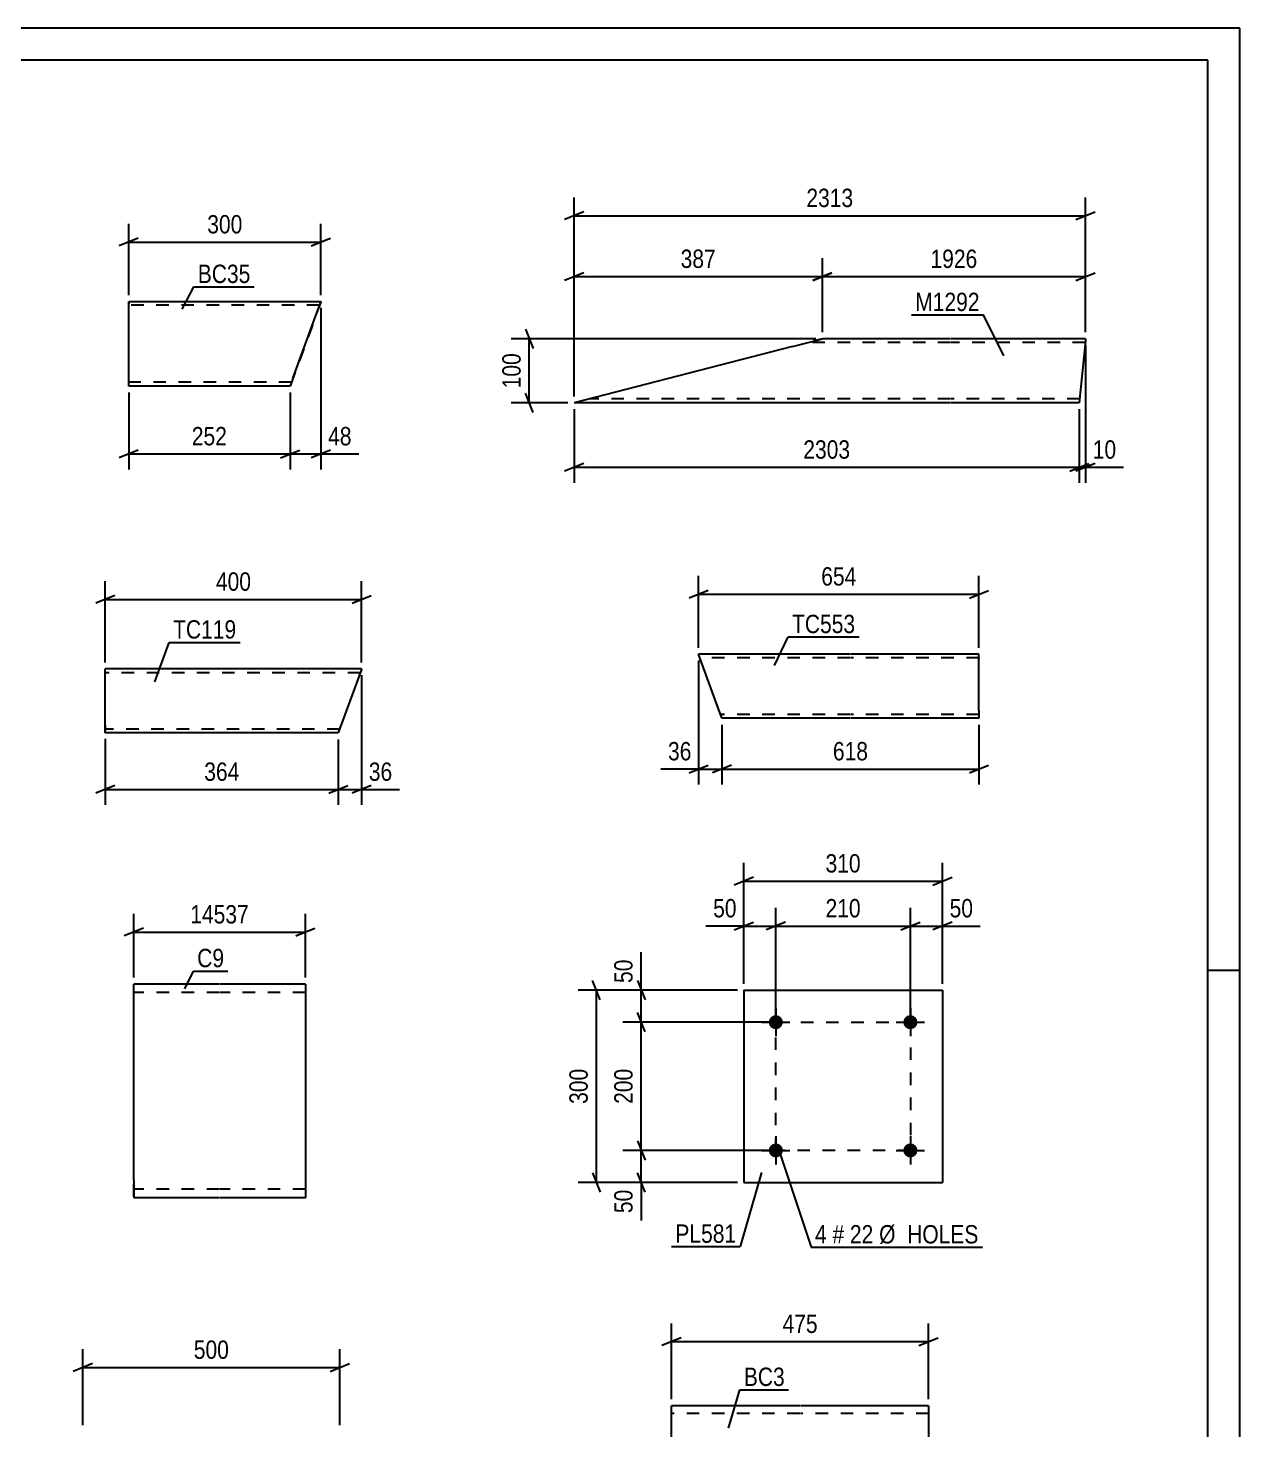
# Model space of a CAD drawing. Header units: millimetres. Extents: x 0 to 841, y 0 to 594.
# Drawn here: x 651.9 to 841, y 375.3 to 594 of the extents above; entities that cross this region are included whole.
import ezdxf

# ---------------------------------------------------------------- set-up
doc = ezdxf.new("R2010")
doc.units = ezdxf.units.MM
doc.linetypes.add('DXK_LINE_DOT2', pattern=[3.9198, 1.9599, -1.9599])
doc.styles.add('Arial Narrow', font='ARIALN.TTF', dxfattribs={"height": 0.2})

# ---------------------------------------------------------------- blocks, each defined once
blk = doc.blocks.new('Unknown-681621213-15216')
at = {"color": 5, "linetype": 'Continuous'}
for p, q in [((841, 594), (0, 594)), ((841, 0), (841, 594)), ((836, 589), (5, 589)), ((836, 5), (836, 589)), ((841, 447), (836, 447))]:
    blk.add_line(p, q, dxfattribs=at)
blk = doc.blocks.new('Part-681621213-40172 - 40171')
at = {"color": 2, "linetype": 'Continuous'}
for p, q in [((771.18, 544.34), (775.83, 545.54)), ((795.83, 545.54), (775.83, 545.54)), ((816.9, 545.54), (795.93, 545.54)), ((816.87, 545.19), (815.93, 535.54)), ((816.89, 545.45), (816.87, 545.19)), ((816.9, 545.54), (816.89, 545.45)), ((771.18, 544.34), (737.1, 535.54)), ((795.83, 535.54), (737.1, 535.54)), ((815.93, 535.54), (795.93, 535.54))]:
    blk.add_line(p, q, dxfattribs=at)
at = {"color": 7, "linetype": 'DXK_LINE_DOT2'}
for p, q in [((795.83, 544.94), (773.51, 544.94)), ((775.83, 545.54), (774.47, 545.19)), ((816.84, 544.94), (795.93, 544.94)), ((795.83, 536.14), (739.43, 536.14)), ((815.99, 536.14), (795.93, 536.14))]:
    blk.add_line(p, q, dxfattribs=at)
blk = doc.blocks.new('Part-681621213-31582 - 31581')
at = {"color": 2, "linetype": 'Continuous'}
for p, q in [((667.59, 550.15), (667.59, 551.35)), ((667.59, 551.35), (697.59, 551.35)), ((697.55, 551.26), (697.46, 551)), ((697.59, 551.35), (697.55, 551.26)), ((667.59, 538.15), (667.59, 550.15)), ((693.22, 539.35), (697.15, 550.15)), ((697.46, 551), (697.15, 550.15)), ((692.78, 538.15), (667.59, 538.15)), ((693.22, 539.35), (692.78, 538.15))]:
    blk.add_line(p, q, dxfattribs=at)
at = {"color": 7, "linetype": 'DXK_LINE_DOT2'}
for p, q in [((667.59, 551.35), (667.59, 551.26)), ((667.59, 551.26), (667.59, 551)), ((697.59, 551.35), (692.78, 538.15)), ((697.37, 550.75), (667.59, 550.75)), ((697.32, 550.61), (697.15, 550.15)), ((667.59, 538.89), (667.59, 538.8)), ((667.59, 538.8), (667.59, 538.89)), ((667.59, 538.8), (667.59, 538.75)), ((667.59, 538.75), (667.59, 538.8)), ((693, 538.75), (667.59, 538.75)), ((693, 538.75), (693.02, 538.8))]:
    blk.add_line(p, q, dxfattribs=at)
blk = doc.blocks.new('Part-681621213-31590 - 31589')
at = {"color": 2, "linetype": 'Continuous'}
for p, q in [((703.94, 494.05), (663.94, 494.05)), ((663.94, 485.25), (663.94, 494.05)), ((703.91, 493.96), (700.3, 484.05)), ((703.94, 494.05), (703.91, 493.96)), ((663.94, 484.14), (663.94, 485.25)), ((663.94, 484.05), (663.94, 484.14)), ((700.3, 484.05), (663.94, 484.05))]:
    blk.add_line(p, q, dxfattribs=at)
at = {"color": 7, "linetype": 'DXK_LINE_DOT2'}
for p, q in [((703.72, 493.45), (663.94, 493.45)), ((703.59, 493.08), (703.66, 493.28)), ((703.91, 493.96), (703.67, 493.31)), ((663.94, 485.25), (663.94, 484.4)), ((700.52, 484.65), (663.94, 484.65)), ((700.33, 484.14), (700.74, 485.25))]:
    blk.add_line(p, q, dxfattribs=at)
blk = doc.blocks.new('Part-681621213-30334 - 30333')
at = {"color": 2, "linetype": 'Continuous'}
for p, q in [((772.31, 379.11), (752.31, 379.11)), ((752.31, 351.51), (752.31, 379.11)), ((792.41, 379.11), (772.41, 379.11)), ((792.41, 379.11), (792.41, 349.11)), ((752.31, 351.51), (752.31, 349.11)), ((772.31, 349.11), (752.31, 349.11)), ((792.41, 349.11), (772.41, 349.11))]:
    blk.add_line(p, q, dxfattribs=at)
at = {"color": 7, "linetype": 'DXK_LINE_DOT2'}
for p, q in [((772.31, 377.91), (752.31, 377.91)), ((792.41, 377.91), (772.41, 377.91)), ((752.31, 349.29), (752.31, 351.51)), ((752.31, 350.31), (752.31, 350.4)), ((772.31, 350.31), (752.31, 350.31)), ((792.41, 350.31), (772.41, 350.31)), ((792.41, 350.31), (792.41, 350.4))]:
    blk.add_line(p, q, dxfattribs=at)
blk = doc.blocks.new('Part-681621213-40181 - 40180')
at = {"color": 2, "linetype": 'Continuous'}
for p, q in [((780.17, 496.34), (756.53, 496.34)), ((759.9, 487.08), (756.53, 496.34)), ((800.27, 496.34), (780.27, 496.34)), ((800.27, 487.54), (800.27, 496.34)), ((760.14, 486.43), (759.9, 487.08)), ((760.17, 486.34), (760.14, 486.43)), ((780.17, 486.34), (760.17, 486.34)), ((800.27, 486.34), (780.27, 486.34)), ((800.27, 487.54), (800.27, 486.34))]:
    blk.add_line(p, q, dxfattribs=at)
at = {"color": 7, "linetype": 'DXK_LINE_DOT2'}
for p, q in [((780.17, 495.74), (756.75, 495.74)), ((800.27, 495.74), (780.27, 495.74)), ((800.27, 495.74), (800.27, 495.7)), ((800.27, 495.7), (800.27, 495.74)), ((800.27, 495.6), (800.27, 495.7)), ((800.27, 495.7), (800.27, 495.6)), ((759.9, 487.08), (760.04, 486.69)), ((780.17, 486.94), (759.95, 486.94)), ((800.27, 486.94), (780.27, 486.94))]:
    blk.add_line(p, q, dxfattribs=at)
blk = doc.blocks.new('Part-681621213-30460 - 30459')
at = {"color": 2, "linetype": 'Continuous'}
for p, q in [((681.72, 444.88), (668.39, 444.88)), ((668.39, 414.22), (668.39, 444.88)), ((695.16, 444.88), (681.82, 444.88)), ((695.16, 444.88), (695.16, 411.55)), ((668.39, 414.22), (668.39, 411.55)), ((681.72, 411.55), (668.39, 411.55)), ((695.16, 411.55), (681.82, 411.55))]:
    blk.add_line(p, q, dxfattribs=at)
at = {"color": 7, "linetype": 'DXK_LINE_DOT2'}
for p, q in [((681.72, 443.55), (668.39, 443.55)), ((695.16, 443.55), (681.82, 443.55)), ((668.39, 411.75), (668.39, 414.22)), ((681.72, 412.88), (668.39, 412.88)), ((695.16, 412.88), (681.82, 412.88))]:
    blk.add_line(p, q, dxfattribs=at)
blk = doc.blocks.new('Part-681621213-43614 - 43613')
at = {"color": 2, "linetype": 'Continuous'}
for p, q in [((763.57, 443.93), (763.57, 413.93)), ((763.57, 443.93), (794.57, 443.93)), ((794.57, 443.93), (794.57, 413.93)), ((763.57, 413.93), (794.57, 413.93))]:
    blk.add_line(p, q, dxfattribs=at)
blk = doc.blocks.new('Bolt-681621213-43615 - 43613')
at = {"linetype": 'Continuous'}
for points in [[(769.67, 418.93, -1), (767.47, 418.93, -1)], [(790.67, 418.93, -1), (788.47, 418.93, -1)]]:
    blk.add_hatch(color=1, dxfattribs=at).paths.add_polyline_path(points)
at = {"color": 1, "linetype": 'Continuous'}
for p, q in [((768.57, 421.13), (768.57, 416.73)), ((789.57, 421.13), (789.57, 416.73)), ((766.37, 418.93), (770.77, 418.93)), ((787.37, 418.93), (791.77, 418.93))]:
    blk.add_line(p, q, dxfattribs=at)
blk = doc.blocks.new('Bolt-681621213-43616 - 43613')
at = {"linetype": 'Continuous'}
for points in [[(769.67, 438.93, -1), (767.47, 438.93, -1)], [(790.67, 438.93, -1), (788.47, 438.93, -1)]]:
    blk.add_hatch(color=1, dxfattribs=at).paths.add_polyline_path(points)
at = {"color": 1, "linetype": 'Continuous'}
for p, q in [((768.57, 441.13), (768.57, 436.73)), ((789.57, 441.13), (789.57, 436.73)), ((766.37, 438.93), (770.77, 438.93)), ((787.37, 438.93), (791.77, 438.93))]:
    blk.add_line(p, q, dxfattribs=at)
blk = doc.blocks.new('Rectangle-681621213-44383 - 43613')
at = {"color": 1, "linetype": 'DXK_LINE_DOT2'}
blk.add_lwpolyline([(768.57, 438.93), (789.57, 438.93), (789.57, 418.93), (768.57, 418.93), (768.57, 438.93)], close=True, dxfattribs=at)
blk = doc.blocks.new('StraightDimension-681621213-40232 - 40171')
at = {"color": 7, "linetype": 'Continuous'}
for p, q in [((816.9, 544.54), (816.9, 523.08)), ((815.93, 534.54), (815.93, 523.08)), ((814.43, 524.88), (817.43, 526.08)), ((818.4, 526.08), (815.4, 524.88)), ((815.93, 525.48), (816.9, 525.48))]:
    blk.add_line(p, q, dxfattribs=at)
at = {"color": 0}
blk.add_wipeout([(822.28, 526.23), (822.28, 530.43), (817.43, 530.43), (817.43, 526.23)], dxfattribs=at)
at = {"color": 7, "linetype": 'Continuous'}
blk.add_line((816.9, 525.48), (822.81, 525.48), dxfattribs=at)
blk.add_line((816.9, 525.48), (822.81, 525.48), dxfattribs=at)
at = {"color": 3, "style": 'Arial Narrow'}
blk.add_text('10', height=2.863, dxfattribs=at).set_placement((818.03, 526.83))
blk = doc.blocks.new('StraightDimension-681621213-40267 - 40171')
at = {"color": 7, "linetype": 'Continuous'}
for p, q in [((729.5, 547.04), (730.7, 544.04)), ((774.83, 545.54), (727.25, 545.54)), ((730.1, 535.54), (730.1, 545.54)), ((730.7, 534.04), (729.5, 537.04)), ((736.1, 535.54), (727.25, 535.54))]:
    blk.add_line(p, q, dxfattribs=at)
at = {"color": 0}
blk.add_wipeout([(729.35, 543.88), (725.15, 543.88), (725.15, 537.2), (729.35, 537.2)], dxfattribs=at)
at = {"color": 3, "style": 'Arial Narrow'}
blk.add_text('100', height=2.863, rotation=90.0002, dxfattribs=at).set_placement((728.75, 537.8))
blk = doc.blocks.new('StraightDimension-681621213-40198 - 40171')
at = {"color": 7, "linetype": 'Continuous'}
for p, q in [((737.1, 536.54), (737.1, 558.08)), ((775.83, 546.54), (775.83, 558.08)), ((738.6, 555.83), (735.6, 554.63)), ((774.33, 554.63), (777.33, 555.83)), ((737.1, 555.23), (775.83, 555.23))]:
    blk.add_line(p, q, dxfattribs=at)
at = {"color": 0}
blk.add_wipeout([(759.81, 555.98), (759.81, 560.18), (753.12, 560.18), (753.12, 555.98)], dxfattribs=at)
at = {"color": 3, "style": 'Arial Narrow'}
blk.add_text('387', height=2.863, dxfattribs=at).set_placement((753.72, 556.58))
blk = doc.blocks.new('StraightDimension-681621213-40197 - 40171')
at = {"color": 7, "linetype": 'Continuous'}
for p, q in [((775.83, 546.54), (775.83, 558.08)), ((816.9, 546.54), (816.9, 558.08)), ((777.33, 555.83), (774.33, 554.63)), ((815.4, 554.63), (818.4, 555.83)), ((775.83, 555.23), (816.9, 555.23))]:
    blk.add_line(p, q, dxfattribs=at)
at = {"color": 0}
blk.add_wipeout([(800.62, 555.98), (800.62, 560.18), (792.11, 560.18), (792.11, 555.98)], dxfattribs=at)
at = {"color": 3, "style": 'Arial Narrow'}
blk.add_text('1926', height=2.863, dxfattribs=at).set_placement((792.71, 556.58))
blk = doc.blocks.new('StraightDimension-681621213-40233 - 40171')
at = {"color": 7, "linetype": 'Continuous'}
for p, q in [((737.1, 534.54), (737.1, 523.08)), ((815.93, 534.54), (815.93, 523.08)), ((738.6, 526.08), (735.6, 524.88)), ((737.1, 525.48), (815.93, 525.48)), ((814.43, 524.88), (817.43, 526.08))]:
    blk.add_line(p, q, dxfattribs=at)
at = {"color": 0}
blk.add_wipeout([(780.77, 526.23), (780.77, 530.43), (772.26, 530.43), (772.26, 526.23)], dxfattribs=at)
at = {"color": 3, "style": 'Arial Narrow'}
blk.add_text('2303', height=2.863, dxfattribs=at).set_placement((772.86, 526.83))
blk = doc.blocks.new('StraightDimension-681621213-40292 - 40171')
at = {"color": 7, "linetype": 'Continuous'}
for p, q in [((737.1, 536.54), (737.1, 567.58)), ((816.9, 546.54), (816.9, 567.58)), ((738.6, 565.33), (735.6, 564.13)), ((737.1, 564.73), (816.9, 564.73)), ((815.4, 564.13), (818.4, 565.33))]:
    blk.add_line(p, q, dxfattribs=at)
at = {"color": 0}
blk.add_wipeout([(781.26, 565.48), (781.26, 569.68), (772.74, 569.68), (772.74, 565.48)], dxfattribs=at)
at = {"color": 3, "style": 'Arial Narrow'}
blk.add_text('2313', height=2.863, dxfattribs=at).set_placement((773.34, 566.08))
blk = doc.blocks.new('StraightDimension-681621213-31606 - 31581')
at = {"color": 7, "linetype": 'Continuous'}
for p, q in [((667.59, 552.35), (667.59, 563.46)), ((697.59, 552.35), (697.59, 563.46)), ((669.09, 561.21), (666.09, 560.01)), ((667.59, 560.61), (697.59, 560.61)), ((696.09, 560.01), (699.09, 561.21))]:
    blk.add_line(p, q, dxfattribs=at)
at = {"color": 0}
blk.add_wipeout([(685.93, 561.36), (685.93, 565.56), (679.25, 565.56), (679.25, 561.36)], dxfattribs=at)
at = {"color": 3, "style": 'Arial Narrow'}
blk.add_text('300', height=2.863, dxfattribs=at).set_placement((679.85, 561.96))
blk = doc.blocks.new('StraightDimension-681621213-31632 - 31581')
at = {"color": 7, "linetype": 'Continuous'}
for p, q in [((697.59, 550.35), (697.59, 525.16)), ((692.78, 537.15), (692.78, 525.16)), ((691.28, 526.96), (694.28, 528.16)), ((692.78, 527.56), (697.59, 527.56)), ((699.09, 528.16), (696.09, 526.96))]:
    blk.add_line(p, q, dxfattribs=at)
at = {"color": 0}
blk.add_wipeout([(702.97, 528.31), (702.97, 532.51), (698.11, 532.51), (698.11, 528.31)], dxfattribs=at)
at = {"color": 7, "linetype": 'Continuous'}
blk.add_line((697.59, 527.56), (703.49, 527.56), dxfattribs=at)
blk.add_line((697.59, 527.56), (703.49, 527.56), dxfattribs=at)
at = {"color": 3, "style": 'Arial Narrow'}
blk.add_text('48', height=2.863, dxfattribs=at).set_placement((698.71, 528.91))
blk = doc.blocks.new('StraightDimension-681621213-31633 - 31581')
at = {"color": 7, "linetype": 'Continuous'}
for p, q in [((667.59, 537.15), (667.59, 525.16)), ((692.78, 537.15), (692.78, 525.16)), ((669.09, 528.16), (666.09, 526.96)), ((667.59, 527.56), (692.78, 527.56)), ((691.28, 526.96), (694.28, 528.16))]:
    blk.add_line(p, q, dxfattribs=at)
at = {"color": 0}
blk.add_wipeout([(683.53, 528.31), (683.53, 532.51), (676.84, 532.51), (676.84, 528.31)], dxfattribs=at)
at = {"color": 3, "style": 'Arial Narrow'}
blk.add_text('252', height=2.863, dxfattribs=at).set_placement((677.44, 528.91))
blk = doc.blocks.new('StraightDimension-681621213-31617 - 31589')
at = {"color": 7, "linetype": 'Continuous'}
for p, q in [((663.94, 495.05), (663.94, 507.73)), ((703.94, 495.05), (703.94, 507.73)), ((665.44, 505.48), (662.44, 504.28)), ((702.44, 504.28), (705.44, 505.48)), ((663.94, 504.88), (703.94, 504.88))]:
    blk.add_line(p, q, dxfattribs=at)
at = {"color": 0}
blk.add_wipeout([(687.28, 505.63), (687.28, 509.83), (680.6, 509.83), (680.6, 505.63)], dxfattribs=at)
at = {"color": 3, "style": 'Arial Narrow'}
blk.add_text('400', height=2.863, dxfattribs=at).set_placement((681.2, 506.23))
blk = doc.blocks.new('StraightDimension-681621213-31668 - 31589')
at = {"color": 7, "linetype": 'Continuous'}
for p, q in [((703.94, 493.05), (703.94, 472.83)), ((700.3, 483.05), (700.3, 472.83)), ((698.8, 474.63), (701.8, 475.83)), ((700.3, 475.23), (703.94, 475.23)), ((705.44, 475.83), (702.44, 474.63))]:
    blk.add_line(p, q, dxfattribs=at)
at = {"color": 0}
blk.add_wipeout([(709.32, 475.98), (709.32, 480.18), (704.46, 480.18), (704.46, 475.98)], dxfattribs=at)
at = {"color": 7, "linetype": 'Continuous'}
blk.add_line((703.94, 475.23), (709.84, 475.23), dxfattribs=at)
blk.add_line((703.94, 475.23), (709.84, 475.23), dxfattribs=at)
at = {"color": 3, "style": 'Arial Narrow'}
blk.add_text('36', height=2.863, dxfattribs=at).set_placement((705.06, 476.58))
blk = doc.blocks.new('StraightDimension-681621213-31669 - 31589')
at = {"color": 7, "linetype": 'Continuous'}
for p, q in [((663.94, 483.14), (663.94, 472.83)), ((700.3, 483.05), (700.3, 472.83)), ((665.44, 475.83), (662.44, 474.63)), ((663.94, 475.23), (700.3, 475.23)), ((698.8, 474.63), (701.8, 475.83))]:
    blk.add_line(p, q, dxfattribs=at)
at = {"color": 0}
blk.add_wipeout([(685.46, 475.98), (685.46, 480.18), (678.78, 480.18), (678.78, 475.98)], dxfattribs=at)
at = {"color": 3, "style": 'Arial Narrow'}
blk.add_text('364', height=2.863, dxfattribs=at).set_placement((679.38, 476.58))
blk = doc.blocks.new('StraightDimension-681621213-30501 - 30333')
at = {"color": 7, "linetype": 'Continuous'}
for p, q in [((752.31, 380.11), (752.31, 391.96)), ((792.41, 380.11), (792.41, 391.96)), ((753.81, 389.71), (750.81, 388.51)), ((790.91, 388.51), (793.91, 389.71)), ((752.31, 389.11), (792.41, 389.11))]:
    blk.add_line(p, q, dxfattribs=at)
at = {"color": 0}
blk.add_wipeout([(775.7, 389.86), (775.7, 394.06), (769.02, 394.06), (769.02, 389.86)], dxfattribs=at)
at = {"color": 3, "style": 'Arial Narrow'}
blk.add_text('475', height=2.863, dxfattribs=at).set_placement((769.62, 390.46))
blk = doc.blocks.new('StraightDimension-681621213-43402 - 40180')
at = {"color": 7, "linetype": 'Continuous'}
for p, q in [((756.53, 495.34), (756.53, 476.02)), ((760.17, 485.34), (760.17, 476.02)), ((755.03, 477.82), (758.03, 479.02)), ((761.67, 479.02), (758.67, 477.82)), ((756.53, 478.42), (760.17, 478.42))]:
    blk.add_line(p, q, dxfattribs=at)
at = {"color": 0}
blk.add_wipeout([(756, 479.17), (756, 483.37), (751.15, 483.37), (751.15, 479.17)], dxfattribs=at)
at = {"color": 7, "linetype": 'Continuous'}
blk.add_line((756.53, 478.42), (750.62, 478.42), dxfattribs=at)
blk.add_line((756.53, 478.42), (750.62, 478.42), dxfattribs=at)
at = {"color": 3, "style": 'Arial Narrow'}
blk.add_text('36', height=2.863, dxfattribs=at).set_placement((751.75, 479.77))
blk = doc.blocks.new('StraightDimension-681621213-43249 - 40180')
at = {"color": 7, "linetype": 'Continuous'}
for p, q in [((756.53, 497.34), (756.53, 508.54)), ((800.27, 497.34), (800.27, 508.54)), ((758.03, 506.29), (755.03, 505.09)), ((756.53, 505.69), (800.27, 505.69)), ((798.77, 505.09), (801.77, 506.29))]:
    blk.add_line(p, q, dxfattribs=at)
at = {"color": 0}
blk.add_wipeout([(781.74, 506.44), (781.74, 510.64), (775.06, 510.64), (775.06, 506.44)], dxfattribs=at)
at = {"color": 3, "style": 'Arial Narrow'}
blk.add_text('654', height=2.863, dxfattribs=at).set_placement((775.66, 507.04))
blk = doc.blocks.new('StraightDimension-681621213-43401 - 40180')
at = {"color": 7, "linetype": 'Continuous'}
for p, q in [((760.17, 485.34), (760.17, 476.02)), ((800.27, 485.34), (800.27, 476.02)), ((761.67, 479.02), (758.67, 477.82)), ((798.77, 477.82), (801.77, 479.02)), ((760.17, 478.42), (800.27, 478.42))]:
    blk.add_line(p, q, dxfattribs=at)
at = {"color": 0}
blk.add_wipeout([(783.56, 479.17), (783.56, 483.37), (776.88, 483.37), (776.88, 479.17)], dxfattribs=at)
at = {"color": 3, "style": 'Arial Narrow'}
blk.add_text('618', height=2.863, dxfattribs=at).set_placement((777.48, 479.77))
blk = doc.blocks.new('StraightDimension-681621213-30761 - 30459')
at = {"color": 7, "linetype": 'Continuous'}
for p, q in [((668.39, 445.88), (668.39, 455.83)), ((695.16, 445.88), (695.16, 455.83)), ((669.89, 453.58), (666.89, 452.38)), ((668.39, 452.98), (695.16, 452.98)), ((693.66, 452.38), (696.66, 453.58))]:
    blk.add_line(p, q, dxfattribs=at)
at = {"color": 0}
blk.add_wipeout([(686.94, 453.73), (686.94, 457.93), (676.6, 457.93), (676.6, 453.73)], dxfattribs=at)
at = {"color": 3, "style": 'Arial Narrow'}
blk.add_text('14537', height=2.863, dxfattribs=at).set_placement((677.2, 454.33))
blk = doc.blocks.new('StraightDimension-681621213-43705 - 43613')
at = {"color": 7, "linetype": 'Continuous'}
for p, q in [((762.57, 443.93), (744.72, 443.93)), ((746.97, 445.43), (748.17, 442.43)), ((747.57, 438.93), (747.57, 443.93)), ((748.17, 437.43), (746.97, 440.43)), ((767.57, 438.93), (744.72, 438.93))]:
    blk.add_line(p, q, dxfattribs=at)
at = {"color": 0}
blk.add_wipeout([(746.82, 449.31), (742.62, 449.31), (742.62, 444.45), (746.82, 444.45)], dxfattribs=at)
at = {"color": 7, "linetype": 'Continuous'}
blk.add_line((747.57, 443.93), (747.57, 449.83), dxfattribs=at)
blk.add_line((747.57, 443.93), (747.57, 449.83), dxfattribs=at)
at = {"color": 3, "style": 'Arial Narrow'}
blk.add_text('50', height=2.863, rotation=90.0002, dxfattribs=at).set_placement((746.22, 445.05))
blk = doc.blocks.new('StraightDimension-681621213-43706 - 43613')
at = {"color": 7, "linetype": 'Continuous'}
for p, q in [((748.17, 437.43), (746.97, 440.43)), ((767.57, 438.93), (744.72, 438.93)), ((747.57, 418.93), (747.57, 438.93)), ((746.97, 420.43), (748.17, 417.43)), ((767.57, 418.93), (744.72, 418.93))]:
    blk.add_line(p, q, dxfattribs=at)
at = {"color": 0}
blk.add_wipeout([(746.82, 432.27), (742.62, 432.27), (742.62, 425.59), (746.82, 425.59)], dxfattribs=at)
at = {"color": 3, "style": 'Arial Narrow'}
blk.add_text('200', height=2.863, rotation=90.0002, dxfattribs=at).set_placement((746.22, 426.19))
blk = doc.blocks.new('StraightDimension-681621213-43707 - 43613')
at = {"color": 7, "linetype": 'Continuous'}
for p, q in [((746.97, 420.43), (748.17, 417.43)), ((767.57, 418.93), (744.72, 418.93)), ((747.57, 413.93), (747.57, 418.93)), ((762.57, 413.93), (744.72, 413.93)), ((748.17, 412.43), (746.97, 415.43))]:
    blk.add_line(p, q, dxfattribs=at)
at = {"color": 0}
blk.add_wipeout([(746.82, 413.4), (742.62, 413.4), (742.62, 408.55), (746.82, 408.55)], dxfattribs=at)
at = {"color": 7, "linetype": 'Continuous'}
blk.add_line((747.57, 413.93), (747.57, 408.02), dxfattribs=at)
blk.add_line((747.57, 413.93), (747.57, 408.02), dxfattribs=at)
at = {"color": 3, "style": 'Arial Narrow'}
blk.add_text('50', height=2.863, rotation=90.0002, dxfattribs=at).set_placement((746.22, 409.15))
blk = doc.blocks.new('StraightDimension-681621213-43717 - 43613')
at = {"color": 7, "linetype": 'Continuous'}
for p, q in [((762.57, 443.93), (737.72, 443.93)), ((741.17, 442.43), (739.97, 445.43)), ((740.57, 413.93), (740.57, 443.93)), ((762.57, 413.93), (737.72, 413.93)), ((739.97, 415.43), (741.17, 412.43))]:
    blk.add_line(p, q, dxfattribs=at)
at = {"color": 0}
blk.add_wipeout([(739.82, 432.27), (735.62, 432.27), (735.62, 425.59), (739.82, 425.59)], dxfattribs=at)
at = {"color": 3, "style": 'Arial Narrow'}
blk.add_text('300', height=2.863, rotation=90.0002, dxfattribs=at).set_placement((739.22, 426.19))
blk = doc.blocks.new('StraightDimension-681621213-43737 - 43613')
at = {"color": 7, "linetype": 'Continuous'}
for p, q in [((763.57, 444.93), (763.57, 463.78)), ((794.57, 444.93), (794.57, 463.78)), ((765.07, 461.53), (762.07, 460.33)), ((793.07, 460.33), (796.07, 461.53)), ((763.57, 460.93), (794.57, 460.93))]:
    blk.add_line(p, q, dxfattribs=at)
at = {"color": 0}
blk.add_wipeout([(782.41, 461.68), (782.41, 465.88), (775.73, 465.88), (775.73, 461.68)], dxfattribs=at)
at = {"color": 3, "style": 'Arial Narrow'}
blk.add_text('310', height=2.863, dxfattribs=at).set_placement((776.33, 462.28))
blk = doc.blocks.new('StraightDimension-681621213-44339 - 43613')
at = {"color": 7, "linetype": 'Continuous'}
for p, q in [((789.57, 439.93), (789.57, 456.78)), ((794.57, 444.93), (794.57, 456.78)), ((788.07, 453.33), (791.07, 454.53)), ((789.57, 453.93), (794.57, 453.93)), ((796.07, 454.53), (793.07, 453.33))]:
    blk.add_line(p, q, dxfattribs=at)
at = {"color": 0}
blk.add_wipeout([(799.95, 454.68), (799.95, 458.88), (795.09, 458.88), (795.09, 454.68)], dxfattribs=at)
at = {"color": 7, "linetype": 'Continuous'}
blk.add_line((794.57, 453.93), (800.47, 453.93), dxfattribs=at)
blk.add_line((794.57, 453.93), (800.47, 453.93), dxfattribs=at)
at = {"color": 3, "style": 'Arial Narrow'}
blk.add_text('50', height=2.863, dxfattribs=at).set_placement((795.69, 455.28))
blk = doc.blocks.new('StraightDimension-681621213-44340 - 43613')
at = {"color": 7, "linetype": 'Continuous'}
for p, q in [((768.57, 439.93), (768.57, 456.78)), ((789.57, 439.93), (789.57, 456.78)), ((770.07, 454.53), (767.07, 453.33)), ((768.57, 453.93), (789.57, 453.93)), ((788.07, 453.33), (791.07, 454.53))]:
    blk.add_line(p, q, dxfattribs=at)
at = {"color": 0}
blk.add_wipeout([(782.41, 454.68), (782.41, 458.88), (775.73, 458.88), (775.73, 454.68)], dxfattribs=at)
at = {"color": 3, "style": 'Arial Narrow'}
blk.add_text('210', height=2.863, dxfattribs=at).set_placement((776.33, 455.28))
blk = doc.blocks.new('StraightDimension-681621213-44341 - 43613')
at = {"color": 7, "linetype": 'Continuous'}
for p, q in [((763.57, 444.93), (763.57, 456.78)), ((768.57, 439.93), (768.57, 456.78)), ((762.07, 453.33), (765.07, 454.53)), ((763.57, 453.93), (768.57, 453.93)), ((770.07, 454.53), (767.07, 453.33))]:
    blk.add_line(p, q, dxfattribs=at)
at = {"color": 0}
blk.add_wipeout([(763.04, 454.68), (763.04, 458.88), (758.19, 458.88), (758.19, 454.68)], dxfattribs=at)
at = {"color": 7, "linetype": 'Continuous'}
blk.add_line((763.57, 453.93), (757.66, 453.93), dxfattribs=at)
blk.add_line((763.57, 453.93), (757.66, 453.93), dxfattribs=at)
at = {"color": 3, "style": 'Arial Narrow'}
blk.add_text('50', height=2.863, dxfattribs=at).set_placement((758.79, 455.28))
blk = doc.blocks.new('StraightDimension-681621213-43755 - 43629')
at = {"color": 7, "linetype": 'Continuous'}
for p, q in [((660.45, 376.07), (660.45, 387.92)), ((700.55, 376.07), (700.55, 387.92)), ((661.95, 385.67), (658.95, 384.47)), ((660.45, 385.07), (700.55, 385.07)), ((699.05, 384.47), (702.05, 385.67))]:
    blk.add_line(p, q, dxfattribs=at)
at = {"color": 0}
blk.add_wipeout([(683.84, 385.82), (683.84, 390.02), (677.15, 390.02), (677.15, 385.82)], dxfattribs=at)
at = {"color": 3, "style": 'Arial Narrow'}
blk.add_text('500', height=2.863, dxfattribs=at).set_placement((677.75, 386.42))
blk = doc.blocks.new('Mark-681621213-40189 - 40171')
at = {"color": 0}
blk.add_wipeout([(800.38, 549.85), (800.38, 552.85), (790.33, 552.85), (790.33, 549.85)], dxfattribs=at)
blk.add_wipeout([(800.38, 549.85), (800.38, 552.85), (790.33, 552.85), (790.33, 549.85)], dxfattribs=at)
at = {"color": 30, "linetype": 'Continuous'}
for p in [(789.73, 549.25), (804.15, 542.85)]:
    blk.add_line(p, (800.98, 549.25), dxfattribs=at)
at = {"color": 3, "style": 'Arial Narrow'}
blk.add_text('M1292', height=2.863, dxfattribs=at).set_placement((790.33, 549.85))
blk = doc.blocks.new('Mark-681621213-31598 - 31581')
at = {"color": 0}
blk.add_wipeout([(686.59, 554.23), (686.59, 557.23), (678.37, 557.23), (678.37, 554.23)], dxfattribs=at)
blk.add_wipeout([(686.59, 554.23), (686.59, 557.23), (678.37, 557.23), (678.37, 554.23)], dxfattribs=at)
at = {"color": 30, "linetype": 'Continuous'}
for p, q in [((675.95, 550.16), (677.77, 553.63)), ((677.77, 553.63), (687.19, 553.63))]:
    blk.add_line(p, q, dxfattribs=at)
at = {"color": 3, "style": 'Arial Narrow'}
blk.add_text('BC35', height=2.863, dxfattribs=at).set_placement((678.37, 554.23))
blk = doc.blocks.new('Mark-681621213-31595 - 31589')
at = {"color": 0}
blk.add_wipeout([(684.38, 498.77), (684.38, 501.77), (674.52, 501.77), (674.52, 498.77)], dxfattribs=at)
blk.add_wipeout([(684.38, 498.77), (684.38, 501.77), (674.52, 501.77), (674.52, 498.77)], dxfattribs=at)
at = {"color": 30, "linetype": 'Continuous'}
for p, q in [((671.66, 492.02), (673.92, 498.17)), ((673.92, 498.17), (684.98, 498.17))]:
    blk.add_line(p, q, dxfattribs=at)
at = {"color": 3, "style": 'Arial Narrow'}
blk.add_text('TC119', height=2.863, dxfattribs=at).set_placement((674.52, 498.77))
blk = doc.blocks.new('Mark-681621213-30799 - 30333')
at = {"color": 0}
blk.add_wipeout([(769.97, 382.19), (769.97, 385.19), (763.58, 385.19), (763.58, 382.19)], dxfattribs=at)
blk.add_wipeout([(769.97, 382.19), (769.97, 385.19), (763.58, 385.19), (763.58, 382.19)], dxfattribs=at)
at = {"color": 30, "linetype": 'Continuous'}
for p, q in [((761.18, 375.59), (762.98, 381.59)), ((762.98, 381.59), (770.57, 381.59))]:
    blk.add_line(p, q, dxfattribs=at)
at = {"color": 3, "style": 'Arial Narrow'}
blk.add_text('BC3', height=2.863, dxfattribs=at).set_placement((763.58, 382.19))
blk = doc.blocks.new('Mark-681621213-40186 - 40180')
at = {"color": 0}
blk.add_wipeout([(780.96, 499.62), (780.96, 502.62), (771.1, 502.62), (771.1, 499.62)], dxfattribs=at)
blk.add_wipeout([(780.96, 499.62), (780.96, 502.62), (771.1, 502.62), (771.1, 499.62)], dxfattribs=at)
at = {"color": 30, "linetype": 'Continuous'}
for p, q in [((768.37, 494.55), (770.5, 499.02)), ((770.5, 499.02), (781.56, 499.02))]:
    blk.add_line(p, q, dxfattribs=at)
at = {"color": 3, "style": 'Arial Narrow'}
blk.add_text('TC553', height=2.863, dxfattribs=at).set_placement((771.1, 499.62))
blk = doc.blocks.new('Mark-681621213-30839 - 30459')
at = {"color": 0}
blk.add_wipeout([(682.48, 447.51), (682.48, 450.51), (678.28, 450.51), (678.28, 447.51)], dxfattribs=at)
blk.add_wipeout([(682.48, 447.51), (682.48, 450.51), (678.28, 450.51), (678.28, 447.51)], dxfattribs=at)
at = {"color": 30, "linetype": 'Continuous'}
for p, q in [((676.35, 444.12), (677.68, 446.91)), ((677.68, 446.91), (683.08, 446.91))]:
    blk.add_line(p, q, dxfattribs=at)
at = {"color": 3, "style": 'Arial Narrow'}
blk.add_text('C9', height=2.863, dxfattribs=at).set_placement((678.28, 447.51))
blk = doc.blocks.new('Mark-681621213-43784 - 43613')
at = {"color": 0}
blk.add_wipeout([(762.4, 404.52), (762.4, 407.52), (752.9, 407.52), (752.9, 404.52)], dxfattribs=at)
blk.add_wipeout([(762.4, 404.52), (762.4, 407.52), (752.9, 407.52), (752.9, 404.52)], dxfattribs=at)
at = {"color": 30, "linetype": 'Continuous'}
for p in [(766.34, 415.5), (752.3, 403.92)]:
    blk.add_line(p, (763, 403.92), dxfattribs=at)
at = {"color": 3, "style": 'Arial Narrow'}
blk.add_text('PL581', height=2.863, dxfattribs=at).set_placement((752.9, 404.52))
blk = doc.blocks.new('MarkSet-681621213-44258 - 43613')
at = {"color": 0}
blk.add_wipeout([(776.51, 404.42), (776.51, 407.42), (774.68, 407.42), (774.68, 404.42)], dxfattribs=at)
blk.add_wipeout([(776.51, 404.42), (776.51, 407.42), (774.68, 407.42), (774.68, 404.42)], dxfattribs=at)
at = {"color": 7, "linetype": 'Continuous'}
blk.add_line((769.08, 418.84), (774.08, 403.82), dxfattribs=at)
at = {"color": 0}
blk.add_wipeout([(779.23, 404.42), (779.23, 407.42), (777.41, 407.42), (777.41, 404.42)], dxfattribs=at)
blk.add_wipeout([(779.23, 404.42), (779.23, 407.42), (777.41, 407.42), (777.41, 404.42)], dxfattribs=at)
at = {"color": 3, "style": 'Arial Narrow'}
blk.add_text('4', height=2.86, dxfattribs=at).set_placement((774.68, 404.42))
at = {"color": 0}
blk.add_wipeout([(783.79, 404.42), (783.79, 407.42), (780.13, 407.42), (780.13, 404.42)], dxfattribs=at)
blk.add_wipeout([(783.79, 404.42), (783.79, 407.42), (780.13, 407.42), (780.13, 404.42)], dxfattribs=at)
at = {"color": 3, "style": 'Arial Narrow'}
blk.add_text('#', height=2.86, dxfattribs=at).set_placement((777.41, 404.42))
at = {"color": 0}
blk.add_wipeout([(800.22, 404.42), (800.22, 407.42), (784.69, 407.42), (784.69, 404.42)], dxfattribs=at)
blk.add_wipeout([(800.22, 404.42), (800.22, 407.42), (784.69, 407.42), (784.69, 404.42)], dxfattribs=at)
at = {"color": 7, "linetype": 'Continuous'}
blk.add_line((774.08, 403.82), (800.82, 403.82), dxfattribs=at)
at = {"color": 3, "style": 'Arial Narrow'}
for s, p in [('22', (780.13, 404.42)), ('Ø  HOLES', (784.69, 404.42))]:
    blk.add_text(s, height=2.863, dxfattribs=at).set_placement(p)

msp = doc.modelspace()

# ---------------------------------------------------------------- block references
for name in ['Unknown-681621213-15216', 'Part-681621213-31582 - 31581', 'Part-681621213-40172 - 40171', 'Part-681621213-40181 - 40180', 'Part-681621213-31590 - 31589', 'Part-681621213-30460 - 30459', 'Part-681621213-43614 - 43613', 'Bolt-681621213-43616 - 43613', 'Rectangle-681621213-44383 - 43613', 'Bolt-681621213-43615 - 43613', 'Part-681621213-30334 - 30333']:
    msp.add_blockref(name, (0, 0))

# ---------------------------------------------------------------- next in the draw order: block references
for name in ['StraightDimension-681621213-31606 - 31581', 'StraightDimension-681621213-31632 - 31581', 'StraightDimension-681621213-40267 - 40171', 'StraightDimension-681621213-40232 - 40171', 'StraightDimension-681621213-31617 - 31589', 'StraightDimension-681621213-43249 - 40180', 'StraightDimension-681621213-43402 - 40180', 'StraightDimension-681621213-31668 - 31589', 'StraightDimension-681621213-30761 - 30459', 'StraightDimension-681621213-43705 - 43613', 'MarkSet-681621213-44258 - 43613', 'StraightDimension-681621213-30501 - 30333', 'StraightDimension-681621213-43755 - 43629']:
    msp.add_blockref(name, (0, 0))

# ---------------------------------------------------------------- next in the draw order: block references
for name in ['StraightDimension-681621213-40198 - 40171', 'Mark-681621213-31598 - 31581', 'StraightDimension-681621213-31633 - 31581', 'StraightDimension-681621213-40233 - 40171', 'Mark-681621213-31595 - 31589', 'Mark-681621213-40186 - 40180', 'StraightDimension-681621213-43401 - 40180', 'StraightDimension-681621213-31669 - 31589', 'Mark-681621213-30839 - 30459', 'StraightDimension-681621213-43706 - 43613', 'Mark-681621213-30799 - 30333']:
    msp.add_blockref(name, (0, 0))

# ---------------------------------------------------------------- next in the draw order: block references
for name in ['StraightDimension-681621213-40197 - 40171', 'StraightDimension-681621213-43707 - 43613']:
    msp.add_blockref(name, (0, 0))

# ---------------------------------------------------------------- next in the draw order: block references
for name in ['StraightDimension-681621213-40292 - 40171', 'StraightDimension-681621213-43717 - 43613']:
    msp.add_blockref(name, (0, 0))

# ---------------------------------------------------------------- next in the draw order: block references
for name in ['Mark-681621213-40189 - 40171', 'StraightDimension-681621213-43737 - 43613', 'Mark-681621213-43784 - 43613']:
    msp.add_blockref(name, (0, 0))

# ---------------------------------------------------------------- next in the draw order: block references
msp.add_blockref('StraightDimension-681621213-44339 - 43613', (0, 0))

# ---------------------------------------------------------------- next in the draw order: block references
msp.add_blockref('StraightDimension-681621213-44340 - 43613', (0, 0))

# ---------------------------------------------------------------- next in the draw order: block references
msp.add_blockref('StraightDimension-681621213-44341 - 43613', (0, 0))

doc.saveas('drawing.dxf')
